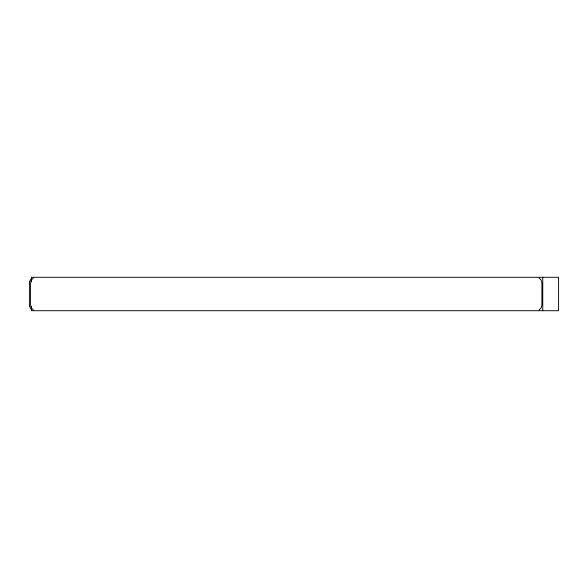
<?xml version="1.0" encoding="UTF-8"?>
<svg xmlns="http://www.w3.org/2000/svg" width="588" height="588" viewBox="0 0 588 588"><rect width="100%" height="100%" fill="white"/><g stroke="black" fill="none" stroke-linecap="round" stroke-linejoin="round"><path stroke-width="0.88" d="M31.032 278.918L29.591 281.409L29.4 282.857L29.4 305.143L29.591 306.591L31.032 309.082M33.362 278.028L31.318 280.072L30.569 282.857L30.569 305.143L31.318 307.928L33.362 309.972M539.093 309.972L541.136 307.928L541.886 305.143L541.886 282.857L541.136 280.072L539.093 278.028M542.761 277.286L542.761 310.714M31.443 281.799L31.443 277.286L558.6 277.286L558.6 310.714L31.443 310.714L31.443 306.201"/></g></svg>
